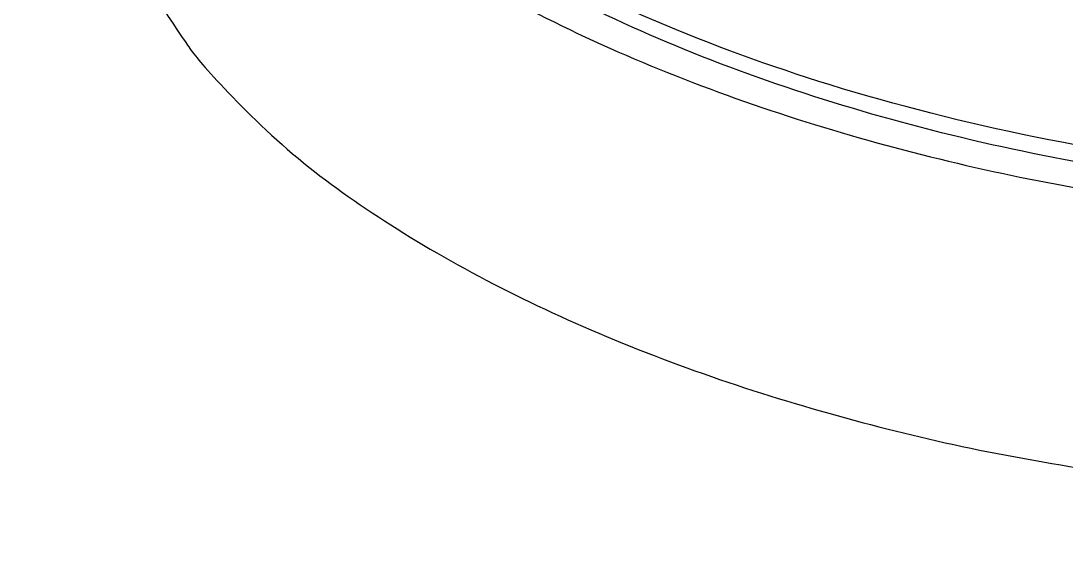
# Model space of a CAD drawing. Header units: millimetres. Extents: x 577 to 7172, y 252 to 2707.
# Drawn here: x 6748.88 to 6765.62, y 2382.37 to 2390.74 of the extents above; entities that cross this region are included whole.
import ezdxf

# ---------------------------------------------------------------- set-up
doc = ezdxf.new("R2010")
doc.units = ezdxf.units.MM
doc.header["$MEASUREMENT"] = 0
doc.layers.add('외형선(ISO)', color=7, linetype='Continuous', lineweight=30)
doc.layers.add('좁은 외형선(ISO)', color=7, linetype='Continuous', lineweight=25)

msp = doc.modelspace()

# ---------------------------------------------------------------- linework, layer by layer
at = {"layer": '외형선(ISO)'}
for points, weights, knots in [([(6751.449, 2399.638), (6751.13, 2399.017), (6751.038, 2398.356), (6749.912, 2390.245), (6767.246, 2387.839), (6784.579, 2385.432), (6785.705, 2393.544), (6785.8, 2394.227), (6785.649, 2394.935)], [0.941983509372, 0.967352736218, 1, 0.707106781187, 1, 0.707106781187, 1, 0.966269938786, 0.940308695397], [2.966504, 2.966504, 2.966504, 3.141593, 3.141593, 4.712389, 4.712389, 6.283185, 6.283185, 6.464081, 6.464081, 6.464081]), ([(6750.43, 2393.98), (6749.304, 2385.868), (6766.638, 2383.462), (6774.564, 2382.362), (6780.138, 2384.447)], [1, 0.707106781187, 1, 0.840755135543, 0.854671855083], [0, 0, 0, 1.570796, 1.570796, 2.424832, 2.424832, 2.424832])]:
    msp.add_rational_spline(points, weights, degree=2, knots=knots, dxfattribs=at)
msp.add_open_spline([(6780.275, 2389.201), (6778.975, 2388.714), (6777.447, 2388.353), (6774.186, 2387.932), (6772.413, 2387.865), (6768.849, 2388.018), (6767.013, 2388.24), (6763.505, 2388.938), (6761.79, 2389.421), (6758.675, 2390.589), (6757.235, 2391.288), (6754.804, 2392.827), (6753.782, 2393.685), (6752.283, 2395.48), (6751.792, 2396.443), (6751.543, 2397.842), (6751.533, 2398.287), (6751.593, 2398.721)], degree=3, knots=[0, 0, 0, 0, 0.551864, 0.551864, 1.097381, 1.097381, 1.638641, 1.638641, 2.176484, 2.176484, 2.716093, 2.716093, 3.260291, 3.260291, 3.810205, 3.810205, 4.064472, 4.064472, 4.064472, 4.064472], dxfattribs=at)
at = {"layer": '좁은 외형선(ISO)'}
for points, knots in [([(6714.081, 2413.034), (6710.834, 2411.819), (6704.963, 2409.03), (6698.152, 2403.776), (6693.815, 2397.558), (6692.387, 2390.563), (6694.041, 2383.246), (6698.588, 2376.1), (6705.587, 2369.405), (6714.555, 2363.366), (6725.365, 2358.016), (6737.975, 2353.419), (6752.053, 2349.839), (6767.105, 2347.536), (6782.133, 2346.699), (6796.145, 2347.346), (6808.651, 2349.32), (6815.769, 2351.39), (6819.016, 2352.606)], [233.105819, 233.105819, 233.105819, 233.105819, 247.090966, 261.076126, 276.229192, 291.382259, 306.535325, 321.688391, 335.673551, 349.65871, 363.64387, 377.629029, 392.782095, 407.935162, 423.088228, 438.241295, 452.226454, 466.211614, 466.211614, 466.211614, 466.211614]), ([(6780.453, 2389.465), (6778.966, 2388.908), (6777.19, 2388.518), (6775.251, 2388.32), (6773.149, 2388.106), (6770.856, 2388.12), (6768.559, 2388.359), (6766.262, 2388.599), (6763.961, 2389.066), (6761.846, 2389.72), (6759.894, 2390.323), (6758.101, 2391.087), (6756.59, 2391.957), (6755.08, 2392.827), (6753.853, 2393.802), (6752.997, 2394.816), (6752.069, 2395.914), (6751.575, 2397.057), (6751.558, 2398.15), (6751.555, 2398.342), (6751.567, 2398.532), (6751.593, 2398.721)], [0, 0, 0, 0, 6.219789, 6.219789, 6.219789, 12.958989, 12.958989, 12.958989, 19.69819, 19.69819, 19.69819, 25.917979, 25.917979, 25.917979, 32.137767, 32.137767, 32.137767, 38.876968, 38.876968, 38.876968, 40.061564, 40.061564, 40.061564, 40.061564])]:
    msp.add_open_spline(points, degree=3, knots=knots, dxfattribs=at)
msp.add_rational_spline([(6692.164, 2392.431), (6687.341, 2357.669), (6761.626, 2347.357), (6795.595, 2342.641), (6819.485, 2351.58)], [0.999981581567, 0.707115990693, 1, 0.840755135543, 0.854671855083], degree=2, knots=[0.000049, 0.000049, 0.000049, 1.570796, 1.570796, 2.424832, 2.424832, 2.424832], dxfattribs=at)

doc.saveas('drawing.dxf')
